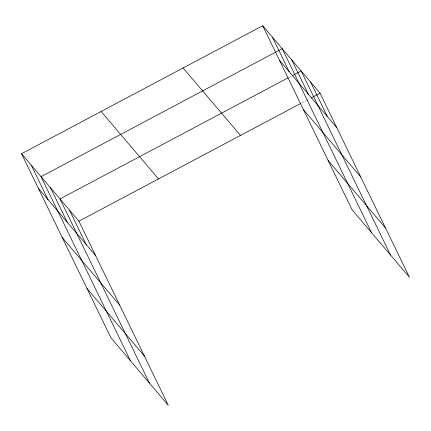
<?xml version="1.0" encoding="UTF-8"?>
<svg xmlns="http://www.w3.org/2000/svg" width="431" height="431" viewBox="0 0 431 431"><rect width="100%" height="100%" fill="white"/><g stroke="black" fill="none" stroke-linecap="round" stroke-linejoin="round"><path stroke-width="0.32" stroke-dasharray="2.15 1.62" d="M288.754 77.505L291.701 75.942M301.792 102.896L305.918 100.709M306.506 100.391L310.045 98.516"/><path stroke-width="0.65" d="M21.55 153.722L78.916 221.184L168.3 405.269L110.934 337.802L21.55 153.722L262.7 25.731L320.066 93.198L409.45 277.278L352.084 209.816L262.7 25.731M288.167 77.817L59.984 198.923L149.368 383.003M292.293 75.624L301.134 70.932L390.518 255.017M78.916 221.184L300.612 103.521M311.225 97.891L320.066 93.198M279.455 60.238L336.821 127.7M303.419 109.598L360.785 177.06M328.115 160.456L385.481 227.918M183.121 67.969L240.487 135.431M101.129 111.484L158.495 178.951M38.305 188.223L95.671 255.691M62.274 237.583L119.64 305.051M86.965 288.441L144.331 355.909M310.6 82.068L327.355 116.569M291.668 59.801L308.424 94.308M371.587 232.751L282.203 48.671L41.053 176.656L130.442 360.742M272.451 37.201L289.206 71.708M69.45 210.053L86.205 244.56M50.519 187.792L67.274 222.294M31.301 165.192L48.056 199.693"/></g></svg>
